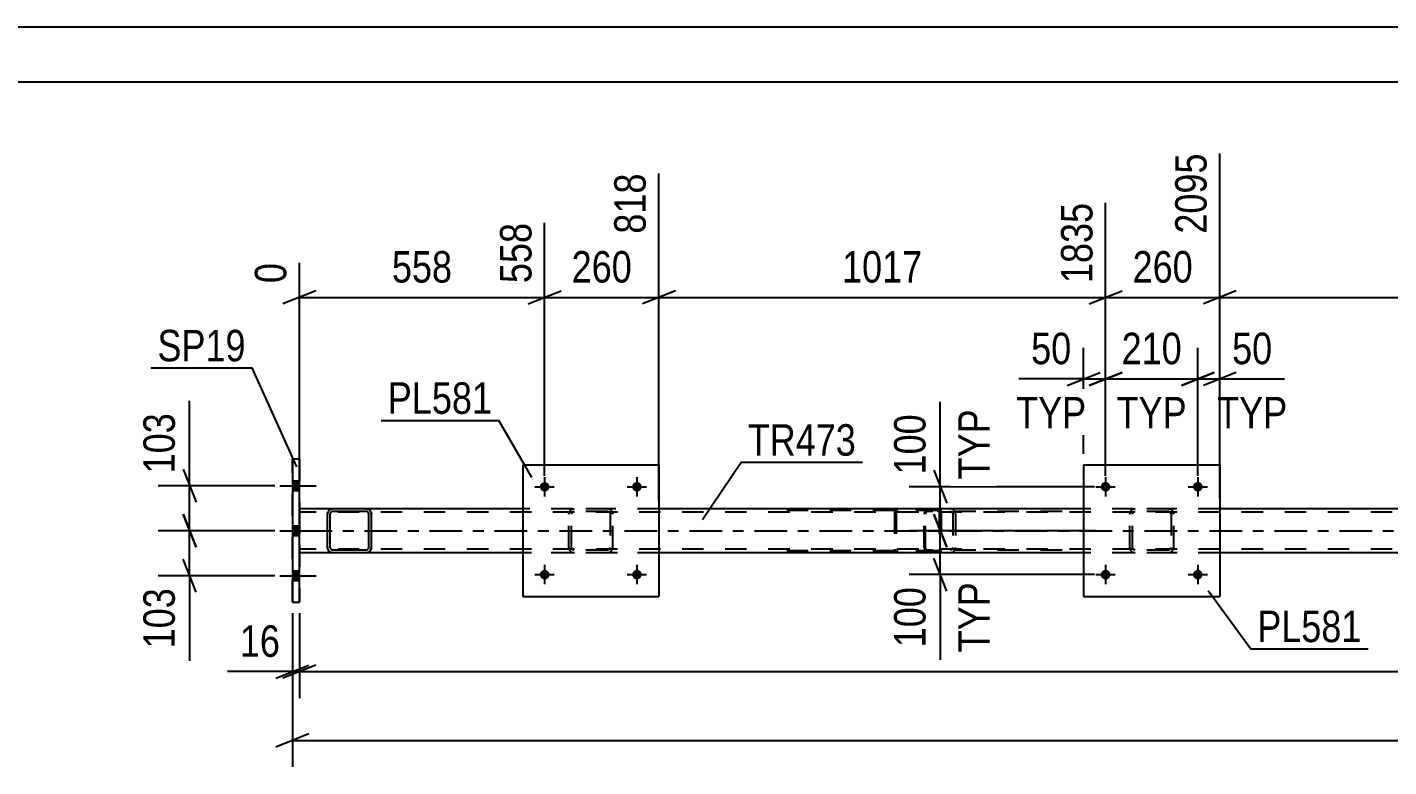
# Model space of a CAD drawing. Header units: millimetres. Extents: x 0 to 841, y 0 to 594.
# Drawn here: x 63 to 187, y 526.7 to 594 of the extents above; entities that cross this region are included whole.
import ezdxf

# ---------------------------------------------------------------- set-up
doc = ezdxf.new("R2010")
doc.units = ezdxf.units.MM
doc.linetypes.add('DXK_LINE_DOT2', pattern=[3.9198, 1.9599, -1.9599])
doc.linetypes.add('DXK_LINE_DOT3', pattern=[5.9187, 2.979, -0.9799, 0.9799, -0.9799])
doc.styles.add('Arial Narrow', font='ARIALN.TTF', dxfattribs={"height": 0.2})

# ---------------------------------------------------------------- blocks, each defined once
blk = doc.blocks.new('Unknown-318885092-1133')
at = {"color": 5, "linetype": 'Continuous'}
for p, q in [((841, 594), (0, 594)), ((836, 589), (5, 589))]:
    blk.add_line(p, q, dxfattribs=at)
blk = doc.blocks.new('Part-318885092-2905 - 2837')
at = {"color": 2, "linetype": 'Continuous'}
for p, q in [((159.19, 554.17), (159.19, 542.17)), ((159.19, 554.17), (171.59, 554.17)), ((171.59, 554.17), (171.59, 542.17)), ((159.19, 542.17), (171.59, 542.17))]:
    blk.add_line(p, q, dxfattribs=at)
blk = doc.blocks.new('Part-318885092-2906 - 2837')
at = {"color": 7, "linetype": 'DXK_LINE_DOT2'}
for p, q in [((112.31, 549.69), (112.34, 549.87)), ((112.34, 549.87), (112.31, 549.69)), ((112.31, 546.65), (112.31, 549.69)), ((112.55, 549.69), (112.57, 549.78)), ((112.55, 546.65), (112.55, 549.69)), ((112.57, 549.78), (112.62, 549.86)), ((112.6, 550.13), (112.79, 550.17)), ((112.79, 550.17), (112.6, 550.13)), ((112.62, 549.86), (112.7, 549.91)), ((112.7, 549.91), (112.79, 549.93)), ((115.83, 550.17), (112.79, 550.17)), ((115.83, 549.93), (112.79, 549.93)), ((115.83, 550.17), (116.01, 550.13)), ((116.01, 550.13), (115.83, 550.17)), ((115.83, 549.93), (115.92, 549.91)), ((115.92, 549.91), (116, 549.86)), ((116, 549.86), (116.05, 549.78)), ((116.05, 549.78), (116.07, 549.69)), ((116.07, 549.69), (116.07, 546.65)), ((116.27, 549.87), (116.31, 549.69)), ((116.31, 549.69), (116.27, 549.87)), ((116.31, 546.65), (116.31, 549.69)), ((112.34, 546.46), (112.31, 546.65)), ((112.31, 546.65), (112.34, 546.46)), ((112.57, 546.55), (112.55, 546.65)), ((112.62, 546.48), (112.57, 546.55)), ((112.79, 546.17), (112.6, 546.2)), ((112.6, 546.2), (112.79, 546.17)), ((112.7, 546.42), (112.62, 546.48)), ((112.79, 546.41), (112.7, 546.42)), ((115.83, 546.41), (112.79, 546.41)), ((115.83, 546.17), (112.79, 546.17)), ((115.92, 546.42), (115.83, 546.41)), ((116.01, 546.2), (115.83, 546.17)), ((115.83, 546.17), (116.01, 546.2)), ((116, 546.48), (115.92, 546.42)), ((116.05, 546.55), (116, 546.48)), ((116.07, 546.65), (116.05, 546.55)), ((116.31, 546.65), (116.27, 546.46)), ((116.27, 546.46), (116.31, 546.65))]:
    blk.add_line(p, q, dxfattribs=at)
at = {"color": 7, "linetype": 'DXK_LINE_DOT3'}
blk.add_line((114.31, 548.17), (114.31, 548.17), dxfattribs=at)
at = {"color": 7, "linetype": 'DXK_LINE_DOT2'}
for centre, start, end in [((112.79, 549.69), 112.5, 157.5), ((112.79, 549.69), 112.5, 157.5), ((115.83, 549.69), 22.5, 67.5), ((115.83, 549.69), 22.5, 67.5), ((112.79, 546.65), 202.5, 247.5), ((112.79, 546.65), 202.5, 247.5), ((115.83, 546.65), 292.5, 337.5), ((115.83, 546.65), 292.5, 337.5)]:
    blk.add_arc(centre, 0.48, start, end, dxfattribs=at)
blk = doc.blocks.new('Part-318885092-2911 - 2837')
at = {"color": 2, "linetype": 'Continuous'}
for p, q in [((108.11, 554.17), (108.11, 542.17)), ((108.11, 554.17), (120.51, 554.17)), ((120.51, 554.17), (120.51, 542.17)), ((108.11, 542.17), (120.51, 542.17))]:
    blk.add_line(p, q, dxfattribs=at)
blk = doc.blocks.new('Part-318885092-2912 - 2837')
at = {"color": 2, "linetype": 'Continuous'}
for p, q in [((90.37, 549.87), (90.33, 549.69)), ((90.33, 546.65), (90.33, 549.69)), ((90.59, 549.78), (90.57, 549.69)), ((90.57, 546.65), (90.57, 549.69)), ((90.64, 549.86), (90.59, 549.78)), ((90.81, 550.17), (90.63, 550.13)), ((90.72, 549.91), (90.64, 549.86)), ((90.81, 549.93), (90.72, 549.91)), ((93.85, 550.17), (90.81, 550.17)), ((93.85, 549.93), (90.81, 549.93)), ((94.03, 550.13), (93.85, 550.17)), ((93.94, 549.91), (93.85, 549.93)), ((94.02, 549.86), (93.94, 549.91)), ((94.07, 549.78), (94.02, 549.86)), ((94.09, 549.69), (94.07, 549.78)), ((94.09, 546.65), (94.09, 549.69)), ((94.33, 549.69), (94.29, 549.87)), ((94.33, 546.65), (94.33, 549.69)), ((90.33, 546.65), (90.37, 546.46)), ((90.57, 546.65), (90.59, 546.55)), ((90.59, 546.55), (90.64, 546.48)), ((90.63, 546.2), (90.81, 546.17)), ((90.64, 546.48), (90.72, 546.42)), ((90.72, 546.42), (90.81, 546.41)), ((93.85, 546.41), (90.81, 546.41)), ((93.85, 546.17), (90.81, 546.17)), ((93.85, 546.41), (93.94, 546.42)), ((93.85, 546.17), (94.03, 546.2)), ((93.94, 546.42), (94.02, 546.48)), ((94.02, 546.48), (94.07, 546.55)), ((94.07, 546.55), (94.09, 546.65)), ((94.29, 546.46), (94.33, 546.65))]:
    blk.add_line(p, q, dxfattribs=at)
at = {"color": 7, "linetype": 'DXK_LINE_DOT2'}
for p, q in [((90.33, 549.69), (90.37, 549.87)), ((90.63, 550.13), (90.81, 550.17)), ((93.85, 550.17), (94.03, 550.13)), ((94.29, 549.87), (94.33, 549.69)), ((90.37, 546.46), (90.33, 546.65)), ((90.81, 546.17), (90.63, 546.2)), ((94.03, 546.2), (93.85, 546.17)), ((94.33, 546.65), (94.29, 546.46))]:
    blk.add_line(p, q, dxfattribs=at)
at = {"color": 2, "linetype": 'Continuous'}
for centre, start, end in [((90.81, 549.69), 112.5, 157.5), ((93.85, 549.69), 22.5, 67.5), ((90.81, 546.65), 202.5, 247.5), ((93.85, 546.65), 292.5, 337.5)]:
    blk.add_arc(centre, 0.48, start, end, dxfattribs=at)
at = {"color": 7, "linetype": 'DXK_LINE_DOT2'}
for centre, start, end in [((90.81, 549.69), 112.5, 157.5), ((93.85, 549.69), 22.5, 67.5), ((90.81, 546.65), 202.5, 247.5), ((93.85, 546.65), 292.5, 337.5)]:
    blk.add_arc(centre, 0.48, start, end, dxfattribs=at)
blk = doc.blocks.new('Part-318885092-2932 - 2837')
at = {"color": 7, "linetype": 'DXK_LINE_DOT2'}
for p, q in [((163.39, 549.69), (163.42, 549.87)), ((163.42, 549.87), (163.39, 549.69)), ((163.39, 546.65), (163.39, 549.69)), ((163.63, 549.69), (163.65, 549.78)), ((163.63, 546.65), (163.63, 549.69)), ((163.65, 549.78), (163.7, 549.86)), ((163.68, 550.13), (163.87, 550.17)), ((163.87, 550.17), (163.68, 550.13)), ((163.7, 549.86), (163.78, 549.91)), ((163.78, 549.91), (163.87, 549.93)), ((166.91, 550.17), (163.87, 550.17)), ((166.91, 549.93), (163.87, 549.93)), ((166.91, 550.17), (167.09, 550.13)), ((167.09, 550.13), (166.91, 550.17)), ((166.91, 549.93), (167, 549.91)), ((167, 549.91), (167.08, 549.86)), ((167.08, 549.86), (167.13, 549.78)), ((167.13, 549.78), (167.15, 549.69)), ((167.15, 549.69), (167.15, 546.65)), ((167.35, 549.87), (167.39, 549.69)), ((167.39, 549.69), (167.35, 549.87)), ((167.39, 546.65), (167.39, 549.69)), ((163.42, 546.46), (163.39, 546.65)), ((163.39, 546.65), (163.42, 546.46)), ((163.65, 546.55), (163.63, 546.65)), ((163.7, 546.48), (163.65, 546.55)), ((163.87, 546.17), (163.68, 546.2)), ((163.68, 546.2), (163.87, 546.17)), ((163.78, 546.42), (163.7, 546.48)), ((163.87, 546.41), (163.78, 546.42)), ((166.91, 546.41), (163.87, 546.41)), ((166.91, 546.17), (163.87, 546.17)), ((167, 546.42), (166.91, 546.41)), ((167.09, 546.2), (166.91, 546.17)), ((166.91, 546.17), (167.09, 546.2)), ((167.08, 546.48), (167, 546.42)), ((167.13, 546.55), (167.08, 546.48)), ((167.15, 546.65), (167.13, 546.55)), ((167.39, 546.65), (167.35, 546.46)), ((167.35, 546.46), (167.39, 546.65))]:
    blk.add_line(p, q, dxfattribs=at)
at = {"color": 7, "linetype": 'DXK_LINE_DOT3'}
blk.add_line((165.39, 548.17), (165.39, 548.17), dxfattribs=at)
at = {"color": 7, "linetype": 'DXK_LINE_DOT2'}
for centre, start, end in [((163.87, 549.69), 112.5, 157.5), ((163.87, 549.69), 112.5, 157.5), ((166.91, 549.69), 22.5, 67.5), ((166.91, 549.69), 22.5, 67.5), ((163.87, 546.65), 202.5, 247.5), ((163.87, 546.65), 202.5, 247.5), ((166.91, 546.65), 292.5, 337.5), ((166.91, 546.65), 292.5, 337.5)]:
    blk.add_arc(centre, 0.48, start, end, dxfattribs=at)
blk = doc.blocks.new('Bolt-318885092-2887 - 2837')
at = {"linetype": 'Continuous'}
for points in [[(110.55, 544.17, -1), (109.67, 544.17, -1)], [(118.95, 544.17, -1), (118.07, 544.17, -1)]]:
    blk.add_hatch(color=1, dxfattribs=at).paths.add_polyline_path(points)
at = {"color": 1, "linetype": 'Continuous'}
for p, q in [((110.11, 545.05), (110.11, 543.29)), ((118.51, 545.05), (118.51, 543.29)), ((109.23, 544.17), (110.99, 544.17)), ((117.63, 544.17), (119.39, 544.17))]:
    blk.add_line(p, q, dxfattribs=at)
blk = doc.blocks.new('Bolt-318885092-2888 - 2837')
at = {"linetype": 'Continuous'}
for points in [[(110.55, 552.17, -1), (109.67, 552.17, -1)], [(118.95, 552.17, -1), (118.07, 552.17, -1)]]:
    blk.add_hatch(color=1, dxfattribs=at).paths.add_polyline_path(points)
at = {"color": 1, "linetype": 'Continuous'}
for p, q in [((110.11, 553.05), (110.11, 551.29)), ((118.51, 553.05), (118.51, 551.29)), ((109.23, 552.17), (110.99, 552.17)), ((117.63, 552.17), (119.39, 552.17))]:
    blk.add_line(p, q, dxfattribs=at)
blk = doc.blocks.new('Bolt-318885092-2893 - 2837')
at = {"linetype": 'Continuous'}
for points in [[(161.63, 544.17, -1), (160.75, 544.17, -1)], [(170.03, 544.17, -1), (169.15, 544.17, -1)]]:
    blk.add_hatch(color=1, dxfattribs=at).paths.add_polyline_path(points)
at = {"color": 1, "linetype": 'Continuous'}
for p, q in [((161.19, 545.05), (161.19, 543.29)), ((169.59, 545.05), (169.59, 543.29)), ((160.31, 544.17), (162.07, 544.17)), ((168.71, 544.17), (170.47, 544.17))]:
    blk.add_line(p, q, dxfattribs=at)
blk = doc.blocks.new('Bolt-318885092-2894 - 2837')
at = {"linetype": 'Continuous'}
for points in [[(161.63, 552.17, -1), (160.75, 552.17, -1)], [(170.03, 552.17, -1), (169.15, 552.17, -1)]]:
    blk.add_hatch(color=1, dxfattribs=at).paths.add_polyline_path(points)
at = {"color": 1, "linetype": 'Continuous'}
for p, q in [((161.19, 553.05), (161.19, 551.29)), ((169.59, 553.05), (169.59, 551.29)), ((160.31, 552.17), (162.07, 552.17)), ((168.71, 552.17), (170.47, 552.17))]:
    blk.add_line(p, q, dxfattribs=at)
blk = doc.blocks.new('Part-318885092-2975 - 2837')
at = {"color": 7, "linetype": 'DXK_LINE_DOT2'}
for p, q in [((145.87, 550.17), (130.4, 550.17)), ((145.87, 550.01), (130.4, 550.01)), ((141.98, 549.97), (141.96, 549.85)), ((141.96, 549.85), (141.96, 546.49)), ((142.13, 549.85), (142.14, 549.91)), ((142.13, 549.85), (142.13, 546.49)), ((142.14, 549.91), (142.18, 549.96)), ((142.3, 550.17), (142.17, 550.14)), ((142.18, 549.96), (142.23, 549.99)), ((142.23, 549.99), (142.3, 550.01)), ((146, 550.14), (145.87, 550.17)), ((145.87, 550.01), (145.94, 549.99)), ((145.94, 549.99), (145.96, 549.98)), ((145.96, 549.98), (146, 549.96)), ((146, 549.96), (146.03, 549.91)), ((146.03, 549.91), (146.04, 549.85)), ((146.04, 549.85), (146.04, 546.49)), ((146.22, 549.85), (146.19, 549.97)), ((146.22, 549.85), (146.22, 546.49)), ((145.87, 546.33), (130.4, 546.33)), ((145.87, 546.17), (130.4, 546.17)), ((141.96, 546.49), (141.98, 546.36)), ((142.14, 546.43), (142.13, 546.49)), ((142.18, 546.37), (142.14, 546.43)), ((142.17, 546.19), (142.3, 546.17)), ((142.18, 546.37), (142.21, 546.35)), ((142.21, 546.35), (142.23, 546.34)), ((142.23, 546.34), (142.3, 546.33)), ((145.94, 546.34), (145.87, 546.33)), ((145.87, 546.17), (146, 546.19)), ((146, 546.37), (145.94, 546.34)), ((146.03, 546.43), (146, 546.37)), ((146.04, 546.49), (146.03, 546.43)), ((146.19, 546.36), (146.22, 546.49))]:
    blk.add_line(p, q, dxfattribs=at)
for centre, start, end in [((142.29, 549.83), 110.7583, 155.68), ((145.89, 549.83), 24.32, 69.2417), ((142.29, 546.5), 204.32, 249.2417), ((145.89, 546.5), 290.7583, 335.68)]:
    blk.add_arc(centre, 0.331, start, end, dxfattribs=at)
blk = doc.blocks.new('Part-318885092-2980 - 2837')
at = {"color": 2, "linetype": 'Continuous'}
for p, q in [((87.78, 554.67), (87.14, 554.67)), ((87.14, 554.67), (87.14, 541.67)), ((87.78, 541.67), (87.78, 554.67)), ((87.14, 541.67), (87.78, 541.67))]:
    blk.add_line(p, q, dxfattribs=at)
at = {"color": 7, "linetype": 'DXK_LINE_DOT2'}
for p, q in [((87.14, 541.67), (87.14, 554.67)), ((87.78, 554.67), (87.78, 541.67))]:
    blk.add_line(p, q, dxfattribs=at)
blk = doc.blocks.new('Part-318885092-2982 - 2837')
at = {"color": 7, "linetype": 'DXK_LINE_DOT2'}
for p, q in [((144.69, 549.87), (144.67, 549.69)), ((144.67, 546.65), (144.67, 549.69)), ((144.75, 550.03), (144.69, 549.87)), ((144.84, 550.13), (144.75, 550.03)), ((144.8, 549.69), (144.81, 549.78)), ((144.8, 546.65), (144.8, 549.69)), ((144.81, 549.78), (144.84, 549.86)), ((144.94, 550.17), (144.84, 550.13)), ((144.84, 549.86), (144.89, 549.91)), ((144.89, 549.91), (144.94, 549.93)), ((157.22, 550.17), (144.94, 550.17)), ((157.22, 549.93), (144.94, 549.93)), ((146.22, 549.93), (146.22, 550.17)), ((147.22, 550.13), (147.03, 550.17)), ((147.03, 549.93), (147.13, 549.91)), ((147.13, 549.91), (147.21, 549.86)), ((147.21, 549.86), (147.26, 549.78)), ((147.26, 549.78), (147.28, 549.69)), ((147.28, 549.69), (147.28, 546.65)), ((147.52, 549.77), (147.49, 549.87)), ((147.53, 549.69), (147.52, 549.77)), ((147.53, 549.69), (147.53, 546.65)), ((144.67, 546.65), (144.69, 546.46)), ((144.69, 546.46), (144.75, 546.31)), ((144.75, 546.31), (144.84, 546.2)), ((144.81, 546.55), (144.8, 546.65)), ((144.84, 546.48), (144.81, 546.55)), ((144.89, 546.42), (144.84, 546.48)), ((144.84, 546.2), (144.94, 546.17)), ((144.94, 546.41), (144.89, 546.42)), ((157.22, 546.41), (144.94, 546.41)), ((157.22, 546.17), (144.94, 546.17)), ((146.22, 546.17), (146.22, 546.41)), ((147.13, 546.42), (147.03, 546.41)), ((147.03, 546.17), (147.22, 546.2)), ((147.21, 546.48), (147.13, 546.42)), ((147.26, 546.55), (147.21, 546.48)), ((147.28, 546.65), (147.26, 546.55)), ((147.49, 546.46), (147.52, 546.56)), ((147.52, 546.56), (147.53, 546.65))]:
    blk.add_line(p, q, dxfattribs=at)
for centre, start, end in [((147.04, 549.67), 23.8494, 68.8059), ((147.04, 546.66), 291.1941, 336.1506)]:
    blk.add_arc(centre, 0.492, start, end, dxfattribs=at)
blk = doc.blocks.new('Part-318885092-3047 - 2837')
at = {"color": 2, "linetype": 'Continuous'}
for p, q in [((108.11, 550.17), (87.78, 550.17)), ((159.19, 550.17), (120.51, 550.17)), ((210.27, 550.17), (171.59, 550.17)), ((90.81, 546.17), (87.78, 546.17)), ((108.11, 546.17), (93.85, 546.17)), ((159.19, 546.17), (120.51, 546.17)), ((210.27, 546.17), (171.59, 546.17))]:
    blk.add_line(p, q, dxfattribs=at)
at = {"color": 7, "linetype": 'DXK_LINE_DOT2'}
for p, q in [((87.78, 550.17), (87.78, 546.17)), ((751.75, 549.85), (87.78, 549.85)), ((87.78, 549.85), (87.78, 546.56)), ((120.51, 550.17), (108.11, 550.17)), ((171.59, 550.17), (159.19, 550.17)), ((751.75, 546.49), (87.78, 546.49)), ((93.85, 546.17), (90.81, 546.17)), ((751.75, 546.17), (108.11, 546.17)), ((120.51, 546.17), (108.11, 546.17)), ((171.59, 546.17), (159.19, 546.17))]:
    blk.add_line(p, q, dxfattribs=at)
at = {"color": 7, "linetype": 'DXK_LINE_DOT3'}
blk.add_line((87.78, 548.17), (751.75, 548.17), dxfattribs=at)
blk = doc.blocks.new('Bolt-318885092-3048 - 2837')
at = {"linetype": 'Continuous'}
for points in [[(87.78, 551.83), (87.78, 552.71), (87.14, 552.71), (87.14, 551.83)], [(87.78, 551.83), (87.78, 552.71), (87.14, 552.71), (87.14, 551.83)], [(87.78, 551.83), (87.78, 552.71), (87.14, 552.71), (87.14, 551.83)], [(87.78, 547.73), (87.78, 548.61), (87.14, 548.61), (87.14, 547.73)], [(87.78, 547.73), (87.78, 548.61), (87.14, 548.61), (87.14, 547.73)], [(87.78, 543.63), (87.78, 544.51), (87.14, 544.51), (87.14, 543.63)], [(87.78, 543.63), (87.78, 544.51), (87.14, 544.51), (87.14, 543.63)], [(87.78, 543.63), (87.78, 544.51), (87.14, 544.51), (87.14, 543.63)]]:
    blk.add_hatch(color=1, dxfattribs=at).paths.add_polyline_path(points)
at = {"color": 1, "linetype": 'Continuous'}
for p, q in [((85.98, 552.27), (89.3, 552.27)), ((85.98, 552.27), (89.3, 552.27)), ((85.98, 552.27), (89.3, 552.27)), ((87.14, 552.71), (87.78, 552.71)), ((87.14, 552.71), (87.78, 552.71)), ((87.14, 552.71), (87.78, 552.71)), ((87.14, 551.83), (87.78, 551.83)), ((87.14, 551.83), (87.78, 551.83)), ((87.14, 551.83), (87.78, 551.83)), ((85.98, 548.17), (89.3, 548.17)), ((85.98, 548.17), (89.3, 548.17)), ((87.14, 548.61), (87.78, 548.61)), ((87.14, 548.61), (87.78, 548.61)), ((87.14, 547.73), (87.78, 547.73)), ((87.14, 547.73), (87.78, 547.73)), ((87.14, 544.51), (87.78, 544.51)), ((87.14, 544.51), (87.78, 544.51)), ((87.14, 544.51), (87.78, 544.51)), ((85.98, 544.07), (89.3, 544.07)), ((85.98, 544.07), (89.3, 544.07)), ((85.98, 544.07), (89.3, 544.07)), ((87.14, 543.63), (87.78, 543.63)), ((87.14, 543.63), (87.78, 543.63)), ((87.14, 543.63), (87.78, 543.63))]:
    blk.add_line(p, q, dxfattribs=at)
blk = doc.blocks.new('StraightDimension-318885092-3717 - 2837')
at = {"color": 7, "linetype": 'Continuous'}
for p, q in [((169.59, 553.17), (169.59, 564.83)), ((171.59, 555.17), (171.59, 564.83)), ((168.09, 561.38), (171.09, 562.58)), ((169.59, 561.98), (171.59, 561.98)), ((173.09, 562.58), (170.09, 561.38)), ((171.59, 561.98), (177.49, 561.98)), ((171.59, 561.98), (177.49, 561.98))]:
    blk.add_line(p, q, dxfattribs=at)
at = {"color": 0}
blk.add_wipeout([(176.97, 562.73), (176.97, 566.93), (172.11, 566.93), (172.11, 562.73)], dxfattribs=at)
at = {"color": 0, "linetype": 'Continuous'}
blk.add_wipeout([(178.34, 556.88), (178.34, 561.08), (170.75, 561.08), (170.75, 556.88)], dxfattribs=at)
at = {"color": 3, "style": 'Arial Narrow'}
blk.add_text('50', height=2.863, dxfattribs=at).set_placement((172.71, 563.33))
at = {"color": 3, "linetype": 'Continuous', "style": 'Arial Narrow'}
blk.add_text('TYP', height=2.863, dxfattribs=at).set_placement((171.35, 557.48))
blk = doc.blocks.new('StraightDimension-318885092-3783 - 2837')
at = {"color": 7, "linetype": 'Continuous'}
for p, q in [((145.54, 549.67), (146.74, 546.67)), ((160.27, 548.17), (143.29, 548.17)), ((146.14, 544.17), (146.14, 548.17)), ((146.74, 542.67), (145.54, 545.67)), ((160.19, 544.17), (143.29, 544.17)), ((146.14, 544.17), (146.14, 536.43)), ((146.14, 544.17), (146.14, 536.43))]:
    blk.add_line(p, q, dxfattribs=at)
at = {"color": 0}
blk.add_wipeout([(145.39, 543.64), (141.19, 543.64), (141.19, 536.96), (145.39, 536.96)], dxfattribs=at)
at = {"color": 0, "linetype": 'Continuous'}
blk.add_wipeout([(151.24, 544.09), (147.04, 544.09), (147.04, 536.5), (151.24, 536.5)], dxfattribs=at)
at = {"color": 3, "linetype": 'Continuous', "style": 'Arial Narrow'}
blk.add_text('TYP', height=2.863, rotation=90.0002, dxfattribs=at).set_placement((150.64, 537.1))
at = {"color": 3, "style": 'Arial Narrow'}
blk.add_text('100', height=2.863, rotation=90.0002, dxfattribs=at).set_placement((144.79, 537.56))
blk = doc.blocks.new('StraightDimension-318885092-3080 - 2837')
at = {"color": 7, "linetype": 'Continuous'}
for p, q in [((87.14, 540.67), (87.14, 526.68)), ((88.64, 529.68), (85.64, 528.48)), ((87.14, 529.08), (794.31, 529.08))]:
    blk.add_line(p, q, dxfattribs=at)
blk = doc.blocks.new('StraightDimension-318885092-3418 - 2837')
at = {"color": 7, "linetype": 'Continuous'}
for p, q in [((110.11, 553.17), (110.11, 576.2)), ((87.78, 551.78), (87.78, 572.54)), ((89.28, 570.01), (86.28, 568.81)), ((87.78, 569.41), (110.11, 569.41)), ((108.61, 568.81), (111.61, 570.01))]:
    blk.add_line(p, q, dxfattribs=at)
at = {"color": 0}
blk.add_wipeout([(102.28, 570.16), (102.28, 574.36), (95.6, 574.36), (95.6, 570.16)], dxfattribs=at)
at = {"color": 3, "style": 'Arial Narrow'}
blk.add_text('558', height=2.863, dxfattribs=at).set_placement((96.2, 570.76))
at = {"color": 0, "linetype": 'Continuous'}
for points in [[(109.51, 576.8), (105.31, 576.8), (105.31, 570.11), (109.51, 570.11)], [(87.18, 573.14), (82.98, 573.14), (82.98, 570.11), (87.18, 570.11)]]:
    blk.add_wipeout(points, dxfattribs=at)
at = {"color": 3, "linetype": 'Continuous', "style": 'Arial Narrow'}
for s, height, p in [('558', 2.863, (108.91, 570.71)), ('0', 2.86, (86.58, 570.71))]:
    blk.add_text(s, height=height, rotation=90.0002, dxfattribs=at).set_placement(p)
blk = doc.blocks.new('StraightDimension-318885092-3431 - 2837')
at = {"color": 7, "linetype": 'Continuous'}
for p, q in [((120.51, 550.85), (120.51, 580.7)), ((110.11, 553.17), (110.11, 576.2)), ((108.61, 568.81), (111.61, 570.01)), ((110.11, 569.41), (120.51, 569.41)), ((122.01, 570.01), (119.01, 568.81))]:
    blk.add_line(p, q, dxfattribs=at)
at = {"color": 0}
blk.add_wipeout([(118.65, 570.16), (118.65, 574.36), (111.97, 574.36), (111.97, 570.16)], dxfattribs=at)
at = {"color": 3, "style": 'Arial Narrow'}
blk.add_text('260', height=2.863, dxfattribs=at).set_placement((112.57, 570.76))
at = {"color": 0, "linetype": 'Continuous'}
blk.add_wipeout([(119.91, 581.3), (115.71, 581.3), (115.71, 574.61), (119.91, 574.61)], dxfattribs=at)
at = {"color": 3, "linetype": 'Continuous', "style": 'Arial Narrow'}
blk.add_text('818', height=2.863, rotation=90.0002, dxfattribs=at).set_placement((119.31, 575.21))
blk = doc.blocks.new('StraightDimension-318885092-3444 - 2837')
at = {"color": 7, "linetype": 'Continuous'}
for p, q in [((120.51, 550.85), (120.51, 580.7)), ((161.19, 553.17), (161.19, 578.02)), ((122.01, 570.01), (119.01, 568.81)), ((120.51, 569.41), (161.19, 569.41)), ((159.69, 568.81), (162.69, 570.01))]:
    blk.add_line(p, q, dxfattribs=at)
at = {"color": 0}
blk.add_wipeout([(145.1, 570.16), (145.1, 574.36), (136.59, 574.36), (136.59, 570.16)], dxfattribs=at)
at = {"color": 3, "style": 'Arial Narrow'}
blk.add_text('1017', height=2.863, dxfattribs=at).set_placement((137.19, 570.76))
at = {"color": 0, "linetype": 'Continuous'}
blk.add_wipeout([(160.59, 578.62), (156.39, 578.62), (156.39, 570.11), (160.59, 570.11)], dxfattribs=at)
at = {"color": 3, "linetype": 'Continuous', "style": 'Arial Narrow'}
blk.add_text('1835', height=2.863, rotation=90.0002, dxfattribs=at).set_placement((159.99, 570.71))
blk = doc.blocks.new('StraightDimension-318885092-3457 - 2837')
at = {"color": 7, "linetype": 'Continuous'}
for p, q in [((171.59, 551.17), (171.59, 582.52)), ((161.19, 553.17), (161.19, 578.02)), ((159.69, 568.81), (162.69, 570.01)), ((161.19, 569.41), (171.59, 569.41)), ((173.09, 570.01), (170.09, 568.81))]:
    blk.add_line(p, q, dxfattribs=at)
at = {"color": 0}
blk.add_wipeout([(169.73, 570.16), (169.73, 574.36), (163.05, 574.36), (163.05, 570.16)], dxfattribs=at)
at = {"color": 3, "style": 'Arial Narrow'}
blk.add_text('260', height=2.863, dxfattribs=at).set_placement((163.65, 570.76))
at = {"color": 0, "linetype": 'Continuous'}
blk.add_wipeout([(170.99, 583.12), (166.79, 583.12), (166.79, 574.61), (170.99, 574.61)], dxfattribs=at)
at = {"color": 3, "linetype": 'Continuous', "style": 'Arial Narrow'}
blk.add_text('2095', height=2.863, rotation=90.0002, dxfattribs=at).set_placement((170.39, 575.21))
blk = doc.blocks.new('StraightDimension-318885092-3477 - 2837')
at = {"color": 7, "linetype": 'Continuous'}
for p, q in [((171.59, 551.17), (171.59, 582.52)), ((212.27, 553.17), (212.27, 578.02)), ((173.09, 570.01), (170.09, 568.81)), ((171.59, 569.41), (212.27, 569.41)), ((210.77, 568.81), (213.77, 570.01))]:
    blk.add_line(p, q, dxfattribs=at)
at = {"color": 0}
blk.add_wipeout([(196.18, 570.16), (196.18, 574.36), (187.67, 574.36), (187.67, 570.16)], dxfattribs=at)
at = {"color": 3, "style": 'Arial Narrow'}
blk.add_text('1017', height=2.863, dxfattribs=at).set_placement((188.27, 570.76))
at = {"color": 0, "linetype": 'Continuous'}
blk.add_wipeout([(211.67, 578.62), (207.47, 578.62), (207.47, 570.11), (211.67, 570.11)], dxfattribs=at)
at = {"color": 3, "linetype": 'Continuous', "style": 'Arial Narrow'}
blk.add_text('3112', height=2.863, rotation=90.0002, dxfattribs=at).set_placement((211.07, 570.71))
blk = doc.blocks.new('StraightDimension-318885092-3638 - 2837')
at = {"color": 7, "linetype": 'Continuous'}
for p, q in [((87.14, 540.67), (87.14, 532.94)), ((87.78, 540.67), (87.78, 532.94)), ((85.64, 534.74), (88.64, 535.94)), ((89.28, 535.94), (86.28, 534.74)), ((87.14, 535.34), (81.23, 535.34)), ((87.14, 535.34), (81.23, 535.34)), ((87.14, 535.34), (87.78, 535.34))]:
    blk.add_line(p, q, dxfattribs=at)
at = {"color": 0}
blk.add_wipeout([(86.61, 536.09), (86.61, 540.29), (81.75, 540.29), (81.75, 536.09)], dxfattribs=at)
at = {"color": 3, "style": 'Arial Narrow'}
blk.add_text('16', height=2.863, dxfattribs=at).set_placement((82.35, 536.69))
blk = doc.blocks.new('StraightDimension-318885092-3648 - 2837')
at = {"color": 7, "linetype": 'Continuous'}
for p, q in [((87.78, 540.67), (87.78, 532.94)), ((89.28, 535.94), (86.28, 534.74)), ((87.78, 535.34), (793.67, 535.34))]:
    blk.add_line(p, q, dxfattribs=at)
blk = doc.blocks.new('StraightDimension-318885092-3690 - 2837')
at = {"color": 7, "linetype": 'Continuous'}
for p, q in [((77.18, 549.67), (78.38, 546.67)), ((85.55, 548.17), (74.93, 548.17)), ((77.78, 544.07), (77.78, 548.17)), ((78.38, 542.57), (77.18, 545.57)), ((85.55, 544.07), (74.93, 544.07)), ((77.78, 544.07), (77.78, 536.33)), ((77.78, 544.07), (77.78, 536.33))]:
    blk.add_line(p, q, dxfattribs=at)
at = {"color": 0}
blk.add_wipeout([(77.03, 543.54), (72.83, 543.54), (72.83, 536.86), (77.03, 536.86)], dxfattribs=at)
at = {"color": 3, "style": 'Arial Narrow'}
blk.add_text('103', height=2.863, rotation=90.0002, dxfattribs=at).set_placement((76.43, 537.46))
blk = doc.blocks.new('StraightDimension-318885092-3703 - 2837')
at = {"color": 7, "linetype": 'Continuous'}
for p, q in [((77.78, 552.27), (77.78, 560)), ((77.78, 552.27), (77.78, 560)), ((77.18, 553.77), (78.38, 550.77)), ((85.55, 552.27), (74.93, 552.27)), ((77.78, 548.17), (77.78, 552.27)), ((78.38, 546.67), (77.18, 549.67)), ((85.55, 548.17), (74.93, 548.17))]:
    blk.add_line(p, q, dxfattribs=at)
at = {"color": 0}
blk.add_wipeout([(77.03, 559.48), (72.83, 559.48), (72.83, 552.79), (77.03, 552.79)], dxfattribs=at)
at = {"color": 3, "style": 'Arial Narrow'}
blk.add_text('103', height=2.863, rotation=90.0002, dxfattribs=at).set_placement((76.43, 553.39))
blk = doc.blocks.new('StraightDimension-318885092-3730 - 2837')
at = {"color": 7, "linetype": 'Continuous'}
for p, q in [((161.19, 553.17), (161.19, 564.83)), ((169.59, 553.17), (169.59, 564.83)), ((159.69, 561.38), (162.69, 562.58)), ((161.19, 561.98), (169.59, 561.98)), ((171.09, 562.58), (168.09, 561.38))]:
    blk.add_line(p, q, dxfattribs=at)
at = {"color": 0}
blk.add_wipeout([(168.73, 562.73), (168.73, 566.93), (162.05, 566.93), (162.05, 562.73)], dxfattribs=at)
at = {"color": 0, "linetype": 'Continuous'}
blk.add_wipeout([(169.18, 556.88), (169.18, 561.08), (161.59, 561.08), (161.59, 556.88)], dxfattribs=at)
at = {"color": 3, "style": 'Arial Narrow'}
blk.add_text('210', height=2.863, dxfattribs=at).set_placement((162.65, 563.33))
at = {"color": 3, "linetype": 'Continuous', "style": 'Arial Narrow'}
blk.add_text('TYP', height=2.863, dxfattribs=at).set_placement((162.19, 557.48))
blk = doc.blocks.new('StraightDimension-318885092-3746 - 2837')
at = {"color": 7, "linetype": 'Continuous'}
for p, q in [((159.19, 555.17), (159.19, 564.83)), ((161.19, 553.17), (161.19, 564.83)), ((159.19, 561.98), (153.28, 561.98)), ((159.19, 561.98), (153.28, 561.98)), ((157.69, 561.38), (160.69, 562.58)), ((159.19, 561.98), (161.19, 561.98)), ((162.69, 562.58), (159.69, 561.38))]:
    blk.add_line(p, q, dxfattribs=at)
at = {"color": 0}
blk.add_wipeout([(158.66, 562.73), (158.66, 566.93), (153.81, 566.93), (153.81, 562.73)], dxfattribs=at)
at = {"color": 0, "linetype": 'Continuous'}
blk.add_wipeout([(160.03, 556.88), (160.03, 561.08), (152.44, 561.08), (152.44, 556.88)], dxfattribs=at)
at = {"color": 3, "style": 'Arial Narrow'}
blk.add_text('50', height=2.863, dxfattribs=at).set_placement((154.41, 563.33))
at = {"color": 3, "linetype": 'Continuous', "style": 'Arial Narrow'}
blk.add_text('TYP', height=2.863, dxfattribs=at).set_placement((153.04, 557.48))
blk = doc.blocks.new('StraightDimension-318885092-3760 - 2837')
at = {"color": 7, "linetype": 'Continuous'}
for p, q in [((146.14, 552.17), (146.14, 559.9)), ((146.14, 552.17), (146.14, 559.9)), ((145.54, 553.67), (146.74, 550.67)), ((160.19, 552.17), (143.29, 552.17)), ((146.14, 548.17), (146.14, 552.17)), ((146.74, 546.67), (145.54, 549.67)), ((160.27, 548.17), (143.29, 548.17))]:
    blk.add_line(p, q, dxfattribs=at)
at = {"color": 0}
blk.add_wipeout([(145.39, 559.38), (141.19, 559.38), (141.19, 552.69), (145.39, 552.69)], dxfattribs=at)
at = {"color": 0, "linetype": 'Continuous'}
blk.add_wipeout([(151.24, 559.83), (147.04, 559.83), (147.04, 552.24), (151.24, 552.24)], dxfattribs=at)
at = {"color": 3, "style": 'Arial Narrow'}
blk.add_text('100', height=2.863, rotation=90.0002, dxfattribs=at).set_placement((144.79, 553.29))
at = {"color": 3, "linetype": 'Continuous', "style": 'Arial Narrow'}
blk.add_text('TYP', height=2.863, rotation=90.0002, dxfattribs=at).set_placement((150.64, 552.84))
blk = doc.blocks.new('Mark-318885092-2907 - 2837')
at = {"color": 0}
blk.add_wipeout([(105.34, 558.81), (105.34, 561.81), (95.83, 561.81), (95.83, 558.81)], dxfattribs=at)
blk.add_wipeout([(105.34, 558.81), (105.34, 561.81), (95.83, 561.81), (95.83, 558.81)], dxfattribs=at)
at = {"color": 30, "linetype": 'Continuous'}
for p in [(95.23, 558.21), (108.94, 553.02)]:
    blk.add_line(p, (105.94, 558.21), dxfattribs=at)
at = {"color": 3, "style": 'Arial Narrow'}
blk.add_text('PL581', height=2.863, dxfattribs=at).set_placement((95.83, 558.81))
blk = doc.blocks.new('Mark-318885092-2901 - 2837')
at = {"color": 0}
blk.add_wipeout([(184.5, 538.03), (184.5, 541.03), (175, 541.03), (175, 538.03)], dxfattribs=at)
blk.add_wipeout([(184.5, 538.03), (184.5, 541.03), (175, 541.03), (175, 538.03)], dxfattribs=at)
at = {"color": 30, "linetype": 'Continuous'}
for p, q in [((170.53, 542.74), (174.4, 537.43)), ((174.4, 537.43), (185.1, 537.43))]:
    blk.add_line(p, q, dxfattribs=at)
at = {"color": 3, "style": 'Arial Narrow'}
blk.add_text('PL581', height=2.863, dxfattribs=at).set_placement((175, 538.03))
blk = doc.blocks.new('Mark-318885092-2976 - 2837')
at = {"color": 0}
blk.add_wipeout([(82.89, 563.59), (82.89, 566.59), (74.85, 566.59), (74.85, 563.59)], dxfattribs=at)
blk.add_wipeout([(82.89, 563.59), (82.89, 566.59), (74.85, 566.59), (74.85, 563.59)], dxfattribs=at)
at = {"color": 30, "linetype": 'Continuous'}
for p in [(74.25, 562.99), (87.53, 553.99)]:
    blk.add_line(p, (83.49, 562.99), dxfattribs=at)
at = {"color": 3, "style": 'Arial Narrow'}
blk.add_text('SP19', height=2.863, dxfattribs=at).set_placement((74.85, 563.59))
blk = doc.blocks.new('Mark-318885092-3043 - 2837')
at = {"color": 0}
blk.add_wipeout([(138.46, 555), (138.46, 558), (128.6, 558), (128.6, 555)], dxfattribs=at)
blk.add_wipeout([(138.46, 555), (138.46, 558), (128.6, 558), (128.6, 555)], dxfattribs=at)
at = {"color": 30, "linetype": 'Continuous'}
for p, q in [((124.47, 549.19), (128, 554.4)), ((128, 554.4), (139.06, 554.4))]:
    blk.add_line(p, q, dxfattribs=at)
at = {"color": 3, "style": 'Arial Narrow'}
blk.add_text('TR473', height=2.863, dxfattribs=at).set_placement((128.6, 555))

msp = doc.modelspace()

# ---------------------------------------------------------------- block references
for name in ['Unknown-318885092-1133', 'Part-318885092-2980 - 2837', 'Part-318885092-2911 - 2837', 'Bolt-318885092-2888 - 2837', 'Part-318885092-2905 - 2837', 'Bolt-318885092-2894 - 2837', 'Bolt-318885092-3048 - 2837', 'Part-318885092-3047 - 2837', 'Part-318885092-2912 - 2837', 'Part-318885092-2906 - 2837', 'Part-318885092-2975 - 2837', 'Part-318885092-2982 - 2837', 'Part-318885092-2932 - 2837', 'Bolt-318885092-2887 - 2837', 'Bolt-318885092-2893 - 2837']:
    msp.add_blockref(name, (0, 0))

# ---------------------------------------------------------------- next in the draw order: block references
for name in ['StraightDimension-318885092-3418 - 2837', 'StraightDimension-318885092-3717 - 2837', 'StraightDimension-318885092-3783 - 2837']:
    msp.add_blockref(name, (0, 0))

# ---------------------------------------------------------------- next in the draw order: block references
for name in ['StraightDimension-318885092-3431 - 2837', 'StraightDimension-318885092-3080 - 2837']:
    msp.add_blockref(name, (0, 0))

# ---------------------------------------------------------------- next in the draw order: block references
for name in ['StraightDimension-318885092-3444 - 2837', 'Mark-318885092-2907 - 2837', 'StraightDimension-318885092-3638 - 2837']:
    msp.add_blockref(name, (0, 0))

# ---------------------------------------------------------------- next in the draw order: block references
for name in ['StraightDimension-318885092-3457 - 2837', 'Mark-318885092-3043 - 2837', 'StraightDimension-318885092-3690 - 2837', 'StraightDimension-318885092-3648 - 2837']:
    msp.add_blockref(name, (0, 0))

# ---------------------------------------------------------------- next in the draw order: block references
for name in ['StraightDimension-318885092-3477 - 2837', 'StraightDimension-318885092-3703 - 2837', 'Mark-318885092-2901 - 2837']:
    msp.add_blockref(name, (0, 0))

# ---------------------------------------------------------------- next in the draw order: block references
for name in ['StraightDimension-318885092-3730 - 2837', 'Mark-318885092-2976 - 2837']:
    msp.add_blockref(name, (0, 0))

# ---------------------------------------------------------------- next in the draw order: block references
msp.add_blockref('StraightDimension-318885092-3746 - 2837', (0, 0))

# ---------------------------------------------------------------- next in the draw order: block references
msp.add_blockref('StraightDimension-318885092-3760 - 2837', (0, 0))

doc.saveas('drawing.dxf')
